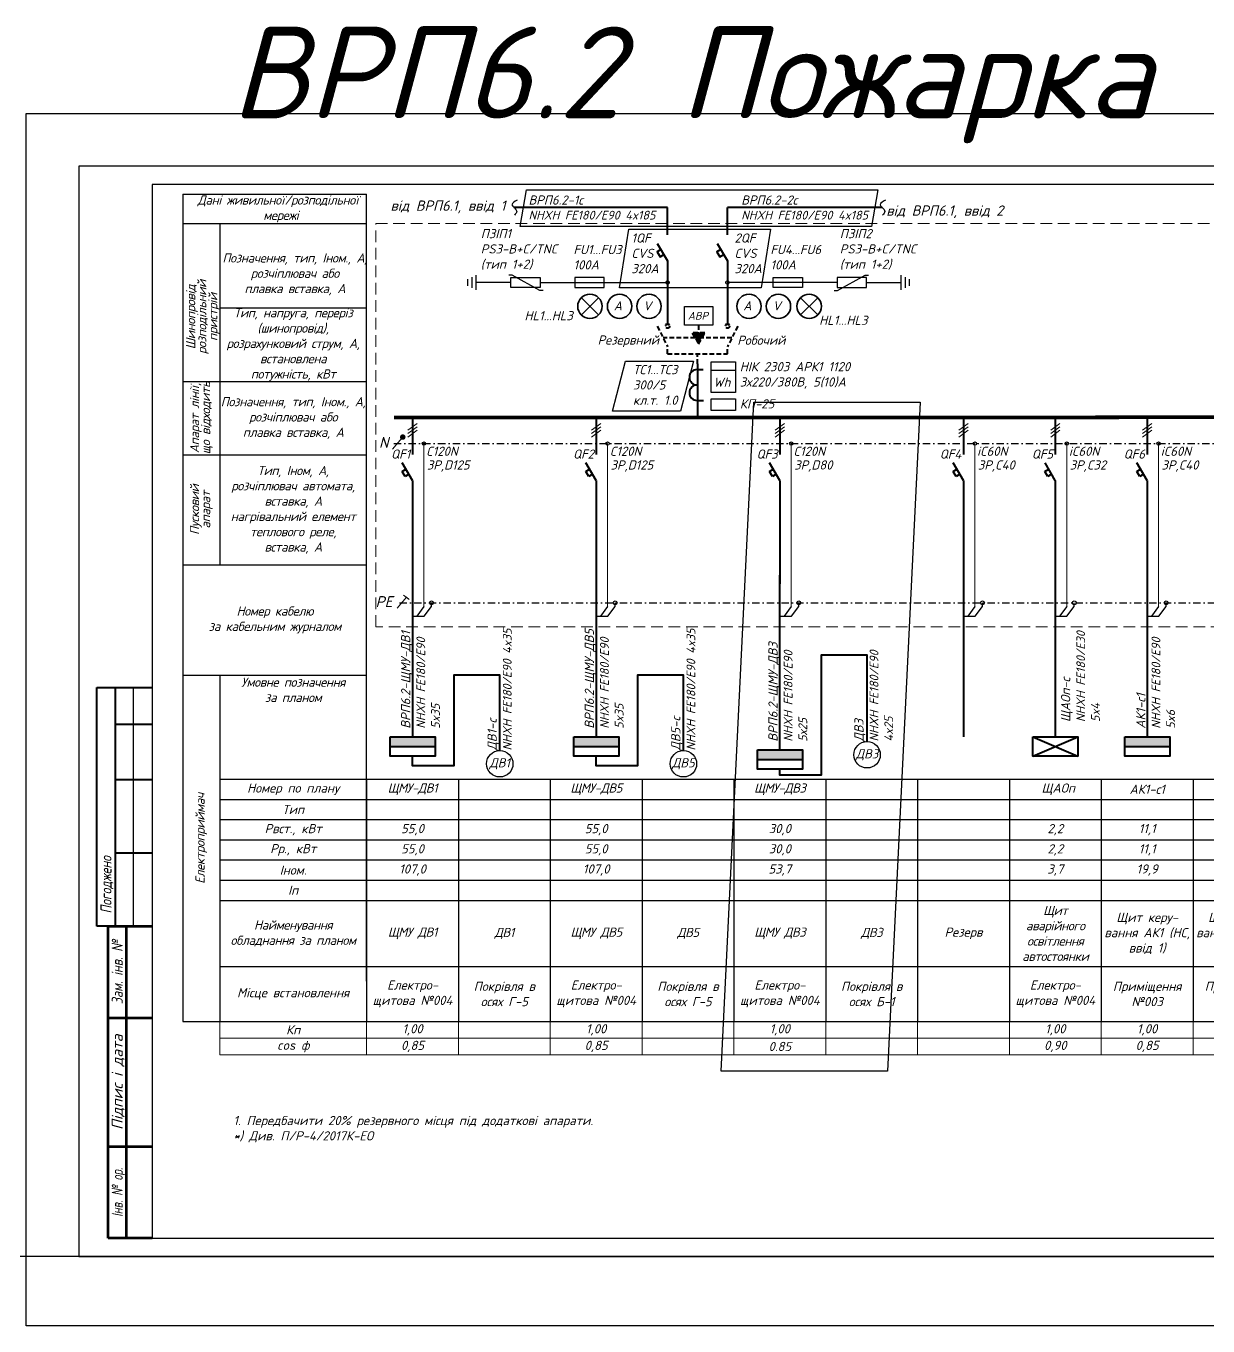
# Model space of a CAD drawing. Header units: millimetres. Extents: x -122434 to 1506205, y -201405 to 386015.
# Drawn here: x 596427 to 628606, y 152711 to 188124 of the extents above; entities that cross this region are included whole.
import ezdxf
from ezdxf.enums import TextEntityAlignment as Align

# ---------------------------------------------------------------- set-up
doc = ezdxf.new("R2010")
doc.units = ezdxf.units.MM
doc.linetypes.add('DASHDOTX2', pattern=[2, 1, -0.5, 0, -0.5])
doc.linetypes.add('DASHED', pattern=[9.525, 6.35, -3.175])
doc.layers.get('Defpoints').update_dxf_attribs({"color": 4})
for name, color, linetype in [('Cхема', 7, 'Continuous'), ('E_Зміни', 7, 'Continuous'), ('Схема', 7, 'Continuous')]:
    doc.layers.add(name, color=color, linetype=linetype)
doc.layers.add('Рамка внешняя', color=4, linetype='Continuous', lineweight=30, plot=False)
doc.styles.add('GOST 2.304', font='isocpeui.ttf')
doc.styles.add('ICO', font='isocpeui.ttf')
doc.styles.add('ГОСТ 2.304', font='isocpeui.ttf')
doc.styles.add('СГЕНЕРИР_СТИЛЬ_7', font='isocpeui.ttf')

# ---------------------------------------------------------------- blocks, each defined once
blk = doc.blocks.new('*T216')
at = {"color": 0, "lineweight": -2, "transparency": 16777216}
for p, q in [((0, 0), (4000, 0)), ((0, 0), (0, -6600)), ((4000, 0), (4000, -1650)), ((6500, 0), (6500, -2200)), ((9000, 0), (9000, -1100)), ((11500, 0), (11500, -2200)), ((14000, 0), (14000, -1100)), ((16500, 0), (16500, -2200)), ((19000, 0), (19000, -3300)), ((0, -550), (49000, -550)), ((21500, -550), (21500, -3300)), ((24000, -550), (24000, -3300)), ((26500, -550), (26500, -3300)), ((29000, -550), (29000, -3300)), ((31500, -550), (31500, -3300)), ((34000, -550), (34000, -3300)), ((36500, -550), (36500, -3300)), ((39000, -550), (39000, -3300)), ((41500, -550), (41500, -3300)), ((44000, -550), (44000, -1100)), ((46500, -550), (46500, -1100)), ((49000, -550), (49000, -1100)), ((0, -1100), (36500, -1100)), ((0, -1650), (41500, -1650)), ((9000, -1650), (9000, -6600)), ((14000, -1650), (14000, -6600)), ((0, -2200), (4000, -2200)), ((4000, -2200), (4000, -5100)), ((6500, -2200), (9000, -2200)), ((11500, -2200), (14000, -2200)), ((16500, -2200), (41500, -2200)), ((44000, -2200), (44000, -2750)), ((46500, -2200), (46500, -2750)), ((49000, -2200), (49000, -2750)), ((0, -2750), (49000, -2750)), ((6500, -2750), (6500, -6600)), ((11500, -2750), (11500, -6600)), ((16500, -2750), (16500, -6600)), ((0, -3300), (41500, -3300)), ((0, -5100), (4000, -5100)), ((6500, -5100), (9000, -5100)), ((11500, -5100), (36500, -5100)), ((19000, -5100), (19000, -6600)), ((24000, -5100), (24000, -6600)), ((41500, -5100), (49000, -5100)), ((0, -6600), (49000, -6600))]:
    blk.add_line(p, q, dxfattribs=at)
at = {"color": 0, "linetype": 'ByBlock', "lineweight": -2, "transparency": 16777216}
for p, q in [((4000, 0), (49000, 0)), ((21500, 0), (21500, -550)), ((24000, 0), (24000, -550)), ((26500, 0), (26500, -550)), ((29000, 0), (29000, -550)), ((31500, 0), (31500, -550)), ((34000, 0), (34000, -550)), ((36500, 0), (36500, -550)), ((39000, 0), (39000, -550)), ((41500, 0), (41500, -550)), ((44000, 0), (44000, -550)), ((46500, 0), (46500, -550)), ((49000, 0), (49000, -550)), ((9000, -1100), (9000, -1650)), ((14000, -1100), (14000, -1650)), ((36500, -1100), (49000, -1100)), ((44000, -1100), (44000, -2200)), ((46500, -1100), (46500, -2200)), ((49000, -1100), (49000, -2200)), ((4000, -1650), (4000, -2200)), ((41500, -1650), (49000, -1650)), ((4000, -2200), (6500, -2200)), ((6500, -2200), (6500, -2750)), ((9000, -2200), (11500, -2200)), ((11500, -2200), (11500, -2750)), ((14000, -2200), (16500, -2200)), ((16500, -2200), (16500, -2750)), ((41500, -2200), (49000, -2200)), ((44000, -2750), (44000, -6600)), ((46500, -2750), (46500, -6600)), ((49000, -2750), (49000, -6600)), ((19000, -3300), (19000, -5100)), ((21500, -3300), (21500, -6600)), ((24000, -3300), (24000, -5100)), ((26500, -3300), (26500, -6600)), ((29000, -3300), (29000, -6600)), ((31500, -3300), (31500, -6600)), ((34000, -3300), (34000, -6600)), ((36500, -3300), (36500, -6600)), ((39000, -3300), (39000, -6600)), ((41500, -3300), (49000, -3300)), ((41500, -3300), (41500, -6600)), ((4000, -5100), (6500, -5100)), ((4000, -5100), (4000, -6600)), ((9000, -5100), (11500, -5100)), ((36500, -5100), (41500, -5100))]:
    blk.add_line(p, q, dxfattribs=at)
at = {"layer": 'Defpoints', "color": 8, "linetype": 'ByBlock', "lineweight": 0, "transparency": 16777216}
for p, q in [((0, -6600), (0, -7507)), ((4000, -6600), (4000, -7507)), ((6500, -6600), (6500, -7507)), ((9000, -6600), (9000, -7507)), ((11500, -6600), (11500, -7507)), ((14000, -6600), (14000, -7507)), ((16500, -6600), (16500, -7507)), ((19000, -6600), (19000, -7507)), ((21500, -6600), (21500, -7507)), ((24000, -6600), (24000, -7507)), ((26500, -6600), (26500, -7507)), ((29000, -6600), (29000, -7507)), ((31500, -6600), (31500, -7507)), ((34000, -6600), (34000, -7507)), ((36500, -6600), (36500, -7507)), ((39000, -6600), (39000, -7507)), ((41500, -6600), (41500, -7507)), ((44000, -6600), (44000, -7507)), ((46500, -6600), (46500, -7507)), ((49000, -6600), (49000, -7507)), ((0, -7053), (49000, -7053)), ((0, -7507), (49000, -7507))]:
    blk.add_line(p, q, dxfattribs=at)
at = {"color": 0, "transparency": 16777216, "attachment_point": 5}
for s, insert, char_height, width, style in [('Номер по плану', (2000, -275), 250, 3880, 'ГОСТ 2.304'), ('{\\T0.95;ЩМУ-ДВ1}', (5250, -275), 250, 2380, 'ГОСТ 2.304'), ('{\\T0.95;ЩМУ-ДВ5}', (10250, -275), 250, 2380, 'ГОСТ 2.304'), ('{\\T0.95;ЩМУ-ДВ3}', (15250, -275), 250, 2380, 'ГОСТ 2.304'), (' ЩАОп', (22750, -275), 250, 2380, 'ГОСТ 2.304'), ('АК1-с1', (25250, -275), 250, 2380, 'ГОСТ 2.304'), ('АК1-с2', (27750, -275), 250, 2380, 'ГОСТ 2.304'), ('Д', (30250, -275), 250, 2380, 'ГОСТ 2.304'), ('Ж', (32750, -275), 250, 2380, 'ГОСТ 2.304'), ('К', (35250, -275), 250, 2380, 'ГОСТ 2.304'), ('{\\C256;НСПж1}', (37750, -275), 250, 2380, 'ГОСТ 2.304'), ('{\\C256;НСПж2}', (40250, -275), 250, 2380, 'ГОСТ 2.304'), ('Тип', (2000, -825), 250, 3880, 'ГОСТ 2.304'), ('Рвст., кВт', (2000, -1375), 250, 3880, 'ГОСТ 2.304'), ('55,0', (5250, -1375), 250, 2380, 'ГОСТ 2.304'), ('55,0', (10250, -1375), 250, 2380, 'ГОСТ 2.304'), ('30,0', (15250, -1375), 250, 2380, 'ГОСТ 2.304'), ('2,2', (22750, -1375), 250, 2380, 'ГОСТ 2.304'), ('11,1', (25250, -1375), 250, 2380, 'ГОСТ 2.304'), ('11,1', (27750, -1375), 250, 2380, 'ГОСТ 2.304'), ('1,1', (30250, -1375), 250, 2380, 'ГОСТ 2.304'), ('1,1', (32750, -1375), 250, 2380, 'ГОСТ 2.304'), ('1,5', (35250, -1375), 250, 2380, 'ГОСТ 2.304'), ('2,2', (37750, -1375), 250, 2380, 'ГОСТ 2.304'), ('2,2', (40250, -1375), 250, 2380, 'ГОСТ 2.304'), ('Рр., кВт', (2000, -1925), 250, 3880, 'ГОСТ 2.304'), ('30,0', (15250, -1925), 250, 2380, 'ГОСТ 2.304'), ('55,0', (5250, -1925), 250, 2380, 'ГОСТ 2.304'), ('55,0', (10250, -1925), 250, 2380, 'ГОСТ 2.304'), ('2,2', (22750, -1925), 250, 2380, 'ГОСТ 2.304'), ('11,1', (25250, -1925), 250, 2380, 'GOST 2.304'), ('11,1', (27750, -1925), 250, 2380, 'GOST 2.304'), ('1,1', (30250, -1925), 250, 2380, 'GOST 2.304'), ('1,1', (32750, -1925), 250, 2380, 'GOST 2.304'), ('1,5', (35250, -1925), 250, 2380, 'GOST 2.304'), ('1,6', (37750, -1925), 250, 2380, 'GOST 2.304'), ('1,6', (40250, -1925), 250, 2380, 'GOST 2.304'), ('Іном.', (2000, -2475), 250, 3880, 'ГОСТ 2.304'), ('107,0', (5250, -2475), 250, 2380, 'ГОСТ 2.304'), ('107,0', (10250, -2475), 250, 2380, 'ГОСТ 2.304'), ('53,7', (15250, -2475), 250, 2380, 'ГОСТ 2.304'), ('3,7', (22750, -2475), 250, 2380, 'ГОСТ 2.304'), ('19,9', (25250, -2475), 250, 2380, 'ГОСТ 2.304'), ('19,9', (27750, -2475), 250, 2380, 'ГОСТ 2.304'), ('6,7', (30250, -2475), 250, 2380, 'ГОСТ 2.304'), ('6,7', (32750, -2475), 250, 2380, 'ГОСТ 2.304'), ('9,1', (35250, -2475), 250, 2380, 'ГОСТ 2.304'), ('3,4', (37750, -2475), 250, 2380, 'ГОСТ 2.304'), ('3,4', (40250, -2475), 250, 2380, 'ГОСТ 2.304'), ('Іп', (2000, -3025), 250, 3880, 'ГОСТ 2.304'), ('{\\T0.95;Щит аварійного освітлення автостоянки}', (22750, -4200), 250, 2380, 'ГОСТ 2.304'), ('{\\T0.95;\\C7;Найменування обладнання за планом}', (2000, -4200), 250, 3880, 'ГОСТ 2.304'), ('Щит керу- вання АК1 (НС, ввід 1)', (25250, -4200), 250, 2380, 'ГОСТ 2.304'), ('Щит керу- вання АК1 (НС, ввід 2)', (27750, -4200), 250, 2380, 'ГОСТ 2.304'), ('Дренажний насос', (30250, -4200), 250, 2380, 'ГОСТ 2.304'), (' НС протипож. водопостачан- ня паркінгу', (37750, -4200), 240, 2480, 'ГОСТ 2.304'), (' НС протипож. водопостачан- ня відм. 0.000', (40250, -4200), 240, 2480, 'ГОСТ 2.304'), ('{\\T0.95;ЩМУ ДВ1}', (5250, -4200), 250, 2380, 'ГОСТ 2.304'), ('{\\T0.95;ДВ1}', (7750, -4200), 250, 2380, 'ГОСТ 2.304'), ('{\\T0.95;ЩМУ ДВ5}', (10250, -4200), 250, 2380, 'ГОСТ 2.304'), ('{\\T0.95;ДВ5}', (12750, -4200), 250, 2380, 'ГОСТ 2.304'), ('{\\T0.95;ЩМУ ДВ3}', (15250, -4200), 250, 2380, 'ГОСТ 2.304'), ('{\\T0.95;ДВ3}', (17750, -4200), 250, 2380, 'ГОСТ 2.304'), ('Резерв', (20250, -4200), 250, 2380, 'ГОСТ 2.304'), ('Жокей насос', (32750, -4200), 250, 2380, 'ГОСТ 2.304'), ('Компресор', (35250, -4200), 250, 2380, 'ГОСТ 2.304'), ('Резерв', (42750, -4200), 250, 2380, 'ГОСТ 2.304'), ('Резерв', (45250, -4200), 250, 2380, 'ГОСТ 2.304'), ('Резерв', (47750, -4200), 250, 2380, 'ГОСТ 2.304'), ('Електро- щитова №004', (5250, -5850), 250, 2380, 'ГОСТ 2.304'), ('Покрівля в осях Г-5', (7750, -5850), 250, 2380, 'ГОСТ 2.304'), ('Електро- щитова №004', (10250, -5850), 250, 2380, 'ГОСТ 2.304'), ('Покрівля в осях Г-5', (12750, -5850), 250, 2380, 'ГОСТ 2.304'), ('Електро- щитова №004', (15250, -5850), 250, 2380, 'ГОСТ 2.304'), ('Покрівля в осях Б-1', (17750, -5850), 250, 2380, 'ГОСТ 2.304'), ('Електро- щитова №004', (22750, -5850), 250, 2380, 'ГОСТ 2.304'), ('Приміщення №003', (25250, -5850), 250, 2380, 'ГОСТ 2.304'), ('Приміщення №003', (27750, -5850), 250, 2380, 'ГОСТ 2.304'), ('Приміщення №003', (30250, -5850), 250, 2380, 'ГОСТ 2.304'), ('Приміщення №003', (32750, -5850), 250, 2380, 'ГОСТ 2.304'), ('Приміщення №003', (35250, -5850), 250, 2380, 'ГОСТ 2.304'), ('Приміщення №002', (37750, -5850), 250, 2380, 'ГОСТ 2.304'), ('Приміщення №002', (40250, -5850), 250, 2380, 'ГОСТ 2.304'), ('Місце встановлення', (2000, -5850), 250, 3880, 'ГОСТ 2.304')]:
    blk.add_mtext(s, dxfattribs=dict(at, insert=insert, char_height=char_height, width=width, style=style))
at = {"color": 7, "true_color": 0xffffff, "transparency": 16777216, "char_height": 250, "attachment_point": 5, "style": 'ГОСТ 2.304'}
for s, insert, width in [('Кп', (2000, -6827), 3880), ('1,00', (5250, -6827), 2380), ('1,00', (10250, -6827), 2380), ('1,00', (15250, -6827), 2380), ('1,00', (22750, -6827), 2380), ('1,00', (25250, -6827), 2380), ('1,00', (27750, -6827), 2380), ('1,00', (30250, -6827), 2380), ('1,00', (32750, -6827), 2380), ('1,00', (35250, -6827), 2380), ('0,74', (37750, -6827), 2380), ('0,74', (40250, -6827), 2380), ('cos ф', (2000, -7280), 3880), ('0,85', (5250, -7280), 2380), ('0,85', (10250, -7280), 2380), ('0.85', (15250, -7280), 2380), ('0,90', (22750, -7280), 2380), ('0,85', (25250, -7280), 2380), ('0,85', (27750, -7280), 2380), ('0,75', (30250, -7280), 2380), ('0,75', (32750, -7280), 2380), ('0,75', (35250, -7280), 2380), ('0,73', (37750, -7280), 2380), ('0,73', (40250, -7280), 2380)]:
    blk.add_mtext(s, dxfattribs=dict(at, insert=insert, width=width))
blk = doc.blocks.new('*U160')
at = {"color": 0, "lineweight": 40}
for p, q in [((0, 0), (0, -1005)), ((-284, -1468), (-180, -1408)), ((0, -1720), (-280, -1240)), ((-204, -1607), (-284, -1468)), ((-100, -1547), (-204, -1607))]:
    blk.add_line(p, q, dxfattribs=at)
at = {"color": 0, "lineweight": 13}
for p, q in [((-124, -348), (124, -163)), ((-124, -441), (124, -256)), ((-124, -533), (124, -348))]:
    blk.add_line(p, q, dxfattribs=at)
at = {"color": 0, "lineweight": 9}
for p, q in [((311, -711), (311, -1240)), ((311, -1240), (311, -1720)), ((311, -2461), (311, -1720)), ((311, -2941), (311, -2461)), ((311, -5151), (311, -2941))]:
    blk.add_line(p, q, dxfattribs=at)
at = {"lineweight": 40}
for p, q in [((0, -1720), (0, -2226)), ((0, -2226), (0, -2941)), ((0, -2941), (0, -4529))]:
    blk.add_line(p, q, dxfattribs=at)
at = {"color": 0}
blk.add_circle((311, -711), 46.3, dxfattribs=at)
at = {"color": 0, "lineweight": 40}
blk.add_point((-37, -1659), dxfattribs=at)
at = {"style": 'ГОСТ 2.304'}
blk.add_attdef('QF', text='', height=250, dxfattribs=at).set_placement((-61, -997), align=Align.MIDDLE_RIGHT)
at = {"lineweight": 50, "style": 'ГОСТ 2.304'}
for tag, p in [('ТYPE', (369, -1046)), ('CURRENT', (391, -1419))]:
    blk.add_attdef(tag, p, '', height=250, dxfattribs=at)
blk = doc.blocks.new('Рамка А4х3')
at = {"lineweight": 40}
for p, q in [((4.94, 90), (4.94, 155)), ((4.94, 155), (19.94, 155)), ((9.94, 155), (9.94, 90)), ((9.94, 145), (19.94, 145)), ((9.94, 130), (19.94, 130)), ((9.94, 110), (19.94, 110)), ((19.94, 90), (4.94, 90))]:
    blk.add_line(p, q, dxfattribs=at)
at = {"lineweight": 25}
blk.add_line((14.94, 90), (14.94, 155), dxfattribs=at)
at = {"linetype": 'Continuous', "lineweight": 60}
for p, q in [((8, 5), (8, 90)), ((8, 90), (20, 90)), ((8, 90), (20, 90)), ((13, 5), (13, 90)), ((8, 65), (20, 65)), ((8, 30), (20, 30)), ((20, 5), (8, 5))]:
    blk.add_line(p, q, dxfattribs=at)
at = {"lineweight": 30, "ltscale": 100}
blk.add_lwpolyline([(20, 5), (625, 5), (625, 292), (20, 292)], close=True, dxfattribs=at)
at = {"layer": 'Рамка внешняя', "ltscale": 100}
blk.add_lwpolyline([(0, 0), (630, 0), (630, 297), (0, 297)], close=True, dxfattribs=at)
at = {"linetype": 'Continuous', "lineweight": 25, "style": 'СГЕНЕРИР_СТИЛЬ_7'}
for s, width, p in [('Погоджено', 0.8, (7.44, 101.27)), ('Зам. інв. №', 0.8, (10.5, 77.5)), ('Інв. № ор.', 0.7, (10.5, 17.5))]:
    blk.add_text(s, height=3, rotation=90, dxfattribs=dict(at, width=width)).set_placement(p, align=Align.MIDDLE_CENTER)
blk.add_text('Підпис і дата', height=3, rotation=90, dxfattribs=at).set_placement((10.5, 47.5), align=Align.MIDDLE_CENTER)
at = {"layer": 'Схема', "linetype": 'Continuous', "style": 'ГОСТ 2.304'}
blk.add_text('А4х3', height=2.5, dxfattribs=at).set_placement((606.77, 1.24))

msp = doc.modelspace()

# ---------------------------------------------------------------- hatches: boundary and pattern name
at = {"lineweight": 40}
h = msp.add_hatch(color=256, dxfattribs=at)
h.dxf.hatch_style = 1
h.paths.add_polyline_path([(607563, 168761), (606338, 168761), (606338, 168498), (607563, 168498)])
h = msp.add_hatch(color=256, dxfattribs=at)
h.dxf.hatch_style = 1
h.paths.add_polyline_path([(612563, 168761), (611338, 168761), (611338, 168498), (612563, 168498)])
h = msp.add_hatch(color=256, dxfattribs=at)
h.dxf.hatch_style = 1
h.paths.add_polyline_path([(627563, 168761), (626338, 168761), (626338, 168498), (627563, 168498)])
h = msp.add_hatch(color=256, dxfattribs=at)
h.dxf.hatch_style = 1
h.paths.add_polyline_path([(617563, 168406), (616338, 168406), (616338, 168143), (617563, 168143)])
at = {"layer": 'Схема', "linetype": 'DASHED', "lineweight": 40, "ltscale": 20}
h = msp.add_hatch(color=7, dxfattribs=at)
h.dxf.hatch_style = 1
h.paths.add_polyline_path([(614907, 179763), (614566, 179763), (614736, 179468)])

# ---------------------------------------------------------------- linework, layer by layer
at = {"color": 7, "ltscale": 300}
for p, q in [((600700, 183541, 0), (605700, 183541, 0)), ((600700, 183541, 0), (600700, 161006, 0)), ((605700, 162101, 0), (605700, 183541, 0)), ((600700, 182741, 0), (605700, 182741, 0)), ((601700, 182741, 0), (601700, 178444, 0)), ((601700, 180444, 0), (605700, 180444, 0)), ((600700, 178444, 0), (605700, 178444, 0)), ((601700, 178444, 0), (601700, 176444, 0)), ((600700, 176444, 0), (605700, 176444, 0)), ((601700, 176444, 0), (601700, 173444, 0)), ((600700, 173444, 0), (605700, 173444, 0)), ((600700, 170444, 0), (605700, 170444, 0)), ((601700, 170441, 0), (601700, 162101, 0)), ((600700, 161006, 0), (601700, 161006, 0))]:
    msp.add_line(p, q, dxfattribs=at)
at = {"lineweight": 40, "ltscale": 300}
for p, q in [((613894, 183179, 0), (609712, 183179, 0)), ((619738, 183179, 0), (615523, 183179, 0))]:
    msp.add_line(p, q, dxfattribs=at)
at = {"color": 7, "lineweight": 30, "ltscale": 300}
for p, q in [((609666, 181338, 0), (609576, 181338, 0)), ((610416, 180923, 0), (609666, 181338, 0)), ((618522, 180923, 0), (619272, 181338, 0)), ((619272, 181338, 0), (619362, 181338, 0)), ((609627, 181137, 0), (608683, 181137, 0)), ((610426, 181137, 0), (613894, 181137, 0)), ((618512, 181137, 0), (615522, 181137, 0)), ((619311, 181137, 0), (620255, 181137, 0)), ((610505, 180923, 0), (610416, 180923, 0)), ((618433, 180923, 0), (618522, 180923, 0)), ((615083, 178744, 0), (615743, 178744, 0))]:
    msp.add_line(p, q, dxfattribs=at)
at = {"color": 7, "lineweight": 40, "ltscale": 300}
for p, q in [((614698, 178765, 0), (614862, 178765, 0)), ((614698, 177925, 0), (614868, 177925, 0))]:
    msp.add_line(p, q, dxfattribs=at)
at = {"color": 0, "linetype": 'DASHDOTX2', "ltscale": 200}
for p, q in [((606443, 176749, 0), (650700, 176749, 0)), ((606595, 172410, 0), (650700, 172410, 0))]:
    msp.add_line(p, q, dxfattribs=at)
at = {"lineweight": 40, "ltscale": 200}
for p, q in [((606950, 172931, 0), (606950, 168761, 0)), ((611950, 172931, 0), (611950, 168761, 0)), ((621950, 172931, 0), (621950, 168761, 0)), ((624450, 172931, 0), (624450, 168761, 0)), ((626950, 172931, 0), (626950, 168761, 0)), ((623838, 168761, 0), (625063, 168235, 0)), ((623838, 168235, 0), (625063, 168761, 0)), ((606338, 168498, 0), (607563, 168498, 0)), ((611338, 168498, 0), (612563, 168498, 0)), ((626338, 168498, 0), (627563, 168498, 0)), ((616338, 168143, 0), (617563, 168143, 0))]:
    msp.add_line(p, q, dxfattribs=at)
at = {"color": 0, "ltscale": 200}
for p, q in [((607261, 172309, 0), (607064, 172049, 0)), ((607265, 172049, 0), (607467, 172310, 0)), ((607467, 172310, 0), (607467, 172410, 0)), ((612261, 172309, 0), (612064, 172049, 0)), ((612265, 172049, 0), (612467, 172310, 0)), ((612467, 172310, 0), (612467, 172410, 0)), ((617261, 172309, 0), (617064, 172049, 0)), ((617265, 172049, 0), (617467, 172310, 0)), ((617467, 172310, 0), (617467, 172410, 0)), ((622261, 172309, 0), (622064, 172049, 0)), ((622265, 172049, 0), (622467, 172310, 0)), ((622467, 172310, 0), (622467, 172410, 0)), ((624761, 172309, 0), (624564, 172049, 0)), ((624765, 172049, 0), (624967, 172310, 0)), ((624967, 172310, 0), (624967, 172410, 0)), ((627261, 172309, 0), (627064, 172049, 0)), ((627265, 172049, 0), (627467, 172310, 0)), ((627467, 172310, 0), (627467, 172410, 0)), ((606941, 172049, 0), (607265, 172049, 0)), ((611941, 172049, 0), (612265, 172049, 0)), ((616941, 172049, 0), (617265, 172049, 0)), ((621941, 172049, 0), (622265, 172049, 0)), ((624441, 172049, 0), (624765, 172049, 0)), ((626941, 172049, 0), (627265, 172049, 0))]:
    msp.add_line(p, q, dxfattribs=at)
msp.add_xline((1302, 154602), (-1, 0))
at = {"color": 3}
msp.add_lwpolyline([(596427, 185736), (662412, 185736), (662412, 152711), (596427, 152711)], close=True, dxfattribs=at)
at = {"lineweight": 40, "ltscale": 300, "elevation": 0}
for points in [[(613894, 182438), (613894, 183179)], [(615523, 182438), (615523, 183179)], [(613713, 182034), (613610, 181975), (613690, 181836), (613793, 181896)], [(613614, 182203), (613894, 181723)], [(615341, 182034), (615239, 181975), (615319, 181836), (615422, 181896)], [(615243, 182203), (615523, 181723)], [(613894, 181723), (613894, 180001)], [(615523, 181723), (615523, 180001)], [(614709, 178925), (614709, 177460)]]:
    msp.add_lwpolyline(points, dxfattribs=at)
at = {"linetype": 'DASHED', "lineweight": 18, "ltscale": 50, "elevation": 0}
msp.add_lwpolyline([(605947, 182741), (651386, 182741), (651386, 171761), (605947, 171761)], close=True, dxfattribs=at)
at = {"color": 7, "lineweight": 30, "ltscale": 100, "elevation": 0}
for points in [[(608683, 180933), (608683, 181340)], [(620255, 180933), (620255, 181340)], [(608457, 181048), (608457, 181225)], [(608570, 180991), (608570, 181283)], [(620368, 180991), (620368, 181283)], [(620481, 181048), (620481, 181225)]]:
    msp.add_lwpolyline(points, dxfattribs=at)
for points in [[(609627, 180999), (609627, 181274), (610426, 181274), (610426, 180999)], [(612170, 180999), (612170, 181274), (611370, 181274), (611370, 180999)], [(616768, 180999), (616768, 181274), (617568, 181274), (617568, 180999)], [(619311, 180999), (619311, 181274), (618512, 181274), (618512, 180999)], [(615083, 178972), (615743, 178972), (615743, 178139), (615083, 178139)], [(615083, 177972), (615743, 177972), (615743, 177646), (615083, 177646)]]:
    msp.add_lwpolyline(points, close=True, dxfattribs=at)
at = {"color": 0, "ltscale": 50, "elevation": 0}
msp.add_lwpolyline([(614352, 180479), (615124, 180479), (615124, 179976), (614352, 179976)], close=True, dxfattribs=at)
at = {"color": 0, "lineweight": 40, "ltscale": 50, "const_width": 100, "elevation": 0}
msp.add_lwpolyline([(606449, 177460), (650700, 177468)], dxfattribs=at)
at = {"lineweight": 20, "ltscale": 50, "elevation": 0}
for points in [[(606659, 176899), (606402, 176599)], [(606786, 172561), (606529, 172261)], [(606782, 172563), (606863, 172500), (606708, 172621)]]:
    msp.add_lwpolyline(points, dxfattribs=at)
at = {"lineweight": 9, "ltscale": 50, "const_width": 75, "elevation": 0}
msp.add_lwpolyline([(606647, 176926, 1), (606722, 176926, 1)], format="xyb", close=True, dxfattribs=at)
at = {"lineweight": 40, "ltscale": 100, "elevation": 0}
msp.add_lwpolyline([(616950, 168406), (616950, 173163)], dxfattribs=at)
at = {"lineweight": 40, "ltscale": 200, "elevation": 0}
for points in [[(619324, 168632), (619324, 170987), (618074, 170987), (618074, 167715), (616950, 167715), (616950, 167880)], [(609328, 168387), (609324, 170442), (608074, 170442), (608074, 167969), (606950, 167969), (606950, 168235)], [(614324, 168387), (614324, 170442), (613074, 170442), (613074, 167969), (611950, 167969), (611950, 168235)]]:
    msp.add_lwpolyline(points, dxfattribs=at)
at = {"lineweight": 40, "ltscale": 50, "elevation": 0}
for points in [[(606338, 168761), (607563, 168761), (607563, 168235), (606338, 168235)], [(611338, 168761), (612563, 168761), (612563, 168235), (611338, 168235)], [(623838, 168761), (625063, 168761), (625063, 168235), (623838, 168235)], [(626338, 168761), (627563, 168761), (627563, 168235), (626338, 168235)]]:
    msp.add_lwpolyline(points, close=True, dxfattribs=at)
at = {"color": 7, "lineweight": 40, "ltscale": 50, "elevation": 0}
msp.add_lwpolyline([(616338, 168406), (617563, 168406), (617563, 167880), (616338, 167880)], close=True, dxfattribs=at)
at = {"color": 0, "lineweight": 30}
for centre in [(613894, 181137, 0), (615522, 181137, 0)]:
    msp.add_circle(centre, 46.3, dxfattribs=at)
at = {"color": 0}
for centre in [(607467, 172410, 0), (612467, 172410, 0), (617467, 172410, 0), (622467, 172410, 0), (624967, 172410, 0), (627467, 172410, 0)]:
    msp.add_circle(centre, 51.8, dxfattribs=at)
for centre in [(619324, 168272, 0), (609324, 168027, 0), (614324, 168027, 0)]:
    msp.add_circle(centre, 360)
at = {"color": 7, "lineweight": 40}
for centre in [(614698, 178554, 0), (614698, 178135, 0)]:
    msp.add_arc(centre, 211, 90, 270, dxfattribs=at)
at = {"color": 7}
for points in [[(609802, 183377, 0), (609658, 183255, 0), (609786, 183074, 0), (609722, 182968, 0)], [(619824, 183377, 0), (619681, 183255, 0), (619808, 183074, 0), (619744, 182968, 0)]]:
    msp.add_spline(points, degree=3, dxfattribs=at)
at = {"layer": 'Cхема', "lineweight": 35}
for p, q in [((612015, 180253, 0), (611546, 180722, 0)), ((611546, 180253, 0), (612015, 180722, 0)), ((617982, 180253, 0), (617513, 180722, 0)), ((617513, 180253, 0), (617982, 180722, 0))]:
    msp.add_line(p, q, dxfattribs=at)
for centre in [(611780, 180488, 0), (612587, 180488, 0), (613388, 180488, 0), (616111, 180488, 0), (616912, 180488, 0), (617748, 180488, 0)]:
    msp.add_circle(centre, 332, dxfattribs=at)
at = {"layer": 'E_Зміни', "color": 1, "elevation": 0}
for points in [[(610051, 183661), (619615, 183661), (619447, 182660), (609883, 182660)], [(612836, 182591), (616696, 182591), (616446, 180990), (612586, 180990)], [(612746, 178992), (614596, 178992), (614246, 177631), (612396, 177631)]]:
    msp.add_lwpolyline(points, close=True, dxfattribs=at)
at = {"layer": 'E_Зміни', "color": 1}
msp.add_lwpolyline([(616238, 177880), (620768, 177880), (619885, 159650), (615355, 159650)], close=True, dxfattribs=at)
at = {"layer": 'Схема', "color": 7, "linetype": 'DASHED', "lineweight": 40, "ltscale": 20}
for p, q in [((613614, 179945, 0), (613894, 179386, 0)), ((613839, 180001, 0), (613950, 180001, 0)), ((614736, 179976, 0), (614736, 179763, 0)), ((615467, 180001, 0), (615578, 180001, 0)), ((615803, 179945, 0), (615523, 179386, 0)), ((614642, 179631, 0), (613771, 179631, 0)), ((615646, 179631, 0), (614830, 179631, 0)), ((613894, 179197, 0), (613894, 179386, 0)), ((613894, 179197, 0), (615523, 179197, 0)), ((614709, 178925, 0), (614709, 179197, 0)), ((615523, 179197, 0), (615523, 179386, 0))]:
    msp.add_line(p, q, dxfattribs=at)
at = {"layer": 'Схема', "color": 7, "linetype": 'DASHED', "lineweight": 40, "ltscale": 20, "elevation": 0}
msp.add_lwpolyline([(614736, 179468), (614907, 179763), (614566, 179763)], close=True, dxfattribs=at)
at = {"layer": 'Схема', "color": 7, "linetype": 'DASHED', "lineweight": 40, "ltscale": 20}
for centre in [(613894, 179945, 0), (615523, 179945, 0)]:
    msp.add_circle(centre, 55.4, dxfattribs=at)

# ---------------------------------------------------------------- block references
at = {"xscale": 100, "yscale": 100, "zscale": 100}
msp.add_blockref('Рамка А4х3', (597862, 154602), dxfattribs=at)
at = {"lineweight": 50}
for p, values in [((606950, 177460, 0), {'QF': 'QF1', 'ТYPE': 'C120N', 'CURRENT': '3P,D125'}), ((611950, 177460, 0), {'QF': 'QF2', 'ТYPE': 'C120N', 'CURRENT': '3P,D125'}), ((616950, 177460, 0), {'QF': 'QF3', 'ТYPE': 'C120N', 'CURRENT': '3P,D80'}), ((621950, 177460, 0), {'QF': 'QF4', 'ТYPE': 'iC60N', 'CURRENT': '3P,C40'}), ((624450, 177460, 0), {'QF': 'QF5', 'ТYPE': 'iC60N', 'CURRENT': '3P,C32'}), ((626950, 177460, 0), {'QF': 'QF6', 'ТYPE': 'iC60N', 'CURRENT': '3P,C40'})]:
    msp.add_blockref('*U160', p, dxfattribs=at).add_auto_attribs(values)
msp.add_blockref('*T216', (601700, 167606, 0))

# ---------------------------------------------------------------- texts
at = {"color": 3, "lineweight": 40, "style": 'GOST 2.304'}
msp.add_text('ВРП6.2 Пожарка', height=2500, dxfattribs=at).set_placement((602002, 185607))
at = {"color": 0, "lineweight": 40, "style": 'ГОСТ 2.304'}
for s, p in [('від ВРП6.1, ввід 1', (606350, 183089, 0)), ('від ВРП6.1, ввід 2', (619848, 182955, 0))]:
    msp.add_text(s, height=281.25, dxfattribs=at).set_placement(p)
at = {"color": 7, "lineweight": 40, "style": 'ГОСТ 2.304'}
for s, p in [('А', (612428, 180378, 0)), ('V', (613230, 180378, 0)), ('А', (615952, 180378, 0)), ('V', (616754, 180378, 0)), ('HL1...HL3', (609999, 180107, 0)), ('HL1...HL3', (618021, 179983, 0)), ('Wh', (615141, 178296, 0))]:
    msp.add_text(s, height=250, dxfattribs=at).set_placement(p)
at = {"color": 0, "lineweight": 9, "style": 'ICO'}
for s, p in [('N', (606036, 176630, 0)), ('PE', (605943, 172292, 0))]:
    msp.add_text(s, height=300, dxfattribs=at).set_placement(p)
at = {"color": 7, "linetype": 'Continuous', "char_height": 250, "style": 'ГОСТ 2.304'}
for s, insert, width, attachment_point in [('{\\T0.95;Дані живильної/розподільної\\P мережі}', (603290, 183141, 0), 5000, 5), ('{\\C256;ПЗІП1\\PPS3-B+C/TNC\\P(тип 1+2)}', (608807, 182039, 0), 4000, 4), ('{\\C256;ПЗІП2\\PPS3-B+C/TNC\\P(тип 1+2)}', (618581, 182039, 0), 4000, 4), ('{\\C256;FU1...FU3\\P100А }', (611331, 181825, 0), 1387.26, 4), ('{\\C256;FU4...FU6\\P100А }', (616692, 181825, 0), 1387.26, 4), ('{\\T0.95;Позначення, тип, Iном., А, розчіплювач або \\Pплавка вставка, А}', (603745, 181359, 0), 4089.88, 5), ('{\\T0.95;Тип, напруга, переріз (шинопровід), розрахунковий струм, А, встановлена \\Pпотужність, кВт}', (603700, 179444, 0), 4000, 5), ('{\\T0.95;Позначення, тип, Iном., А, розчіплювач або \\Pплавка вставка, А}', (603700, 177444, 0), 4000, 5), ('{\\T0.95;Тип, Iном, А,\\Pрозчіплювач автомата,\\Pвставка, А\\Pнагрівальний елемент теплового реле,\\Pвставка, А}', (603700, 174944, 0), 4000, 5), ('{\\T0.95;Номер кабелю \\Pза кабельним журналом}', (603200, 171944, 0), 5000, 5), ('{\\T0.95;Умовне позначення \\Pза планом}', (603700, 170041, 0), 4000, 5)]:
    msp.add_mtext(s, dxfattribs=dict(at, insert=insert, width=width, attachment_point=attachment_point))
at = {"color": 2, "linetype": 'Continuous', "char_height": 250, "attachment_point": 4, "style": 'ГОСТ 2.304'}
for s, insert, width in [('{\\C256;ВРП6.2-1с\\H0.95833x;\\PNHXH FE180/E90 4x185}', (610108, 183179, 0), 5211.93), ('{\\C256;ВРП6.2-2с\\H0.95833x;\\PNHXH FE180/E90 4x185}', (615898, 183179, 0), 5211.93), ('{\\C256;1QF\\PCVS\\P320А}', (612907, 181931, 0), 4000), ('{\\C256;2QF\\PCVS\\P320А}', (615715, 181931, 0), 4000)]:
    msp.add_mtext(s, dxfattribs=dict(at, insert=insert, width=width))
at = {"color": 7, "linetype": 'Continuous', "char_height": 250, "attachment_point": 5, "rotation": 90, "line_spacing_factor": 0.72, "style": 'ГОСТ 2.304'}
for s, insert, width in [('{\\T0.95;Шинопровід\\Pрозподільний \\Pпристрій}', (601245, 180194, 0), 3500), ('{\\T0.95;Апарат лінії, що відходить}', (601200, 177444, 0), 2000), ('{\\T0.95;Пусковий \\Pапарат}', (601200, 174944, 0), 3000), ('{\\T0.95;Електроприймач}', (601200, 165991, 0), 8900)]:
    msp.add_mtext(s, dxfattribs=dict(at, insert=insert, width=width))
at = {"lineweight": 15, "char_height": 250, "attachment_point": 1, "style": 'ГОСТ 2.304'}
for s, insert, width in [('{\\C7;Резервний}', (611989, 179695, 0), 1265.99), ('{\\C7;Робочий}', (615791, 179689, 0), 1265.99), ('{\\C7;1. Передбачити 20% резервного місця під додаткові апарати.\\P*) }Див. П/Р-4/2017К-ЕО', (602072, 158433, 0), 21517.32)]:
    msp.add_mtext(s, dxfattribs=dict(at, insert=insert, width=width))
at = {"ltscale": 100, "char_height": 250, "attachment_point": 1}
for s, width, insert, style in [('ТС1...ТС3\\P300/5 \\Pкл.т. 1.0', 1652.14, (612952, 178888), 'ГОСТ 2.304'), ('НІК 2303 АРК1 1120\\P3х220/380В, 5(10)А', 3430.03, (615858, 178969, 0), 'GOST 2.304'), ('КП-25', 1652.14, (615861, 177956, 0), 'ГОСТ 2.304')]:
    msp.add_mtext_dynamic_manual_height_columns(s, width=width, gutter_width=1250, heights=[0], dxfattribs=dict(at, insert=insert, style=style))
at = {"color": 2, "linetype": 'Continuous', "char_height": 250, "width": 4000, "attachment_point": 4, "rotation": 90, "style": 'ГОСТ 2.304'}
for s, insert in [('{\\C256;ВРП6.2-ЩМУ-ДВ1\\P\\H0.95833x;NHXH FE180/E90\\P5x35}', (607167, 168981, 0)), ('{\\C256;ДВ1-c\\P\\H0.95833x;NHXH FE180/E90 4x35}', (609321, 168387, 0)), ('{\\C256;ВРП6.2-ЩМУ-ДВ5\\P\\H0.95833x;NHXH FE180/E90\\P5x35}', (612167, 168981, 0)), ('{\\C256;ДВ5-c \\P\\H0.95833x;NHXH FE180/E90 4x35}', (614321, 168387, 0)), ('{\\C256;ЩАОп-с\\P\\H0.95833x;NHXH FE180/E30\\P5x4}', (625134, 169162, 0)), ('{\\C256;АК1-с1\\P\\H0.95833x;NHXH FE180/E90\\P5x6}', (627181, 168981, 0))]:
    msp.add_mtext(s, dxfattribs=dict(at, insert=insert))
at = {"color": 7, "linetype": 'Continuous', "char_height": 250, "width": 4000, "attachment_point": 4, "rotation": 90, "style": 'ГОСТ 2.304'}
for s, insert in [('{\\C256;ВРП6.2-ЩМУ-ДВ3\\P\\H0.95833x;NHXH FE180/E90\\P5х25}', (617167, 168627, 0)), ('{\\C256;ДВ3 \\P\\H0.95833x;NHXH FE180/E90\\P4x25}', (619506, 168632, 0))]:
    msp.add_mtext(s, dxfattribs=dict(at, insert=insert))
at = {"linetype": 'Continuous', "lineweight": 25, "char_height": 250, "width": 1500, "attachment_point": 5, "line_spacing_factor": 0.84, "style": 'GOST 2.304'}
for s, insert in [('{\\C7;ДВ3}', (619324, 168272, 0)), ('{\\C7;ДВ1}', (609324, 168027, 0)), ('{\\C7;ДВ5}', (614324, 168027, 0))]:
    msp.add_mtext(s, dxfattribs=dict(at, insert=insert))
at = {"layer": 'Схема', "color": 7, "linetype": 'DASHED', "lineweight": 40, "ltscale": 20, "style": 'ГОСТ 2.304'}
msp.add_text('АВР', height=213.8, dxfattribs=at).set_placement((614446, 180123, 0))

doc.saveas('drawing.dxf')
